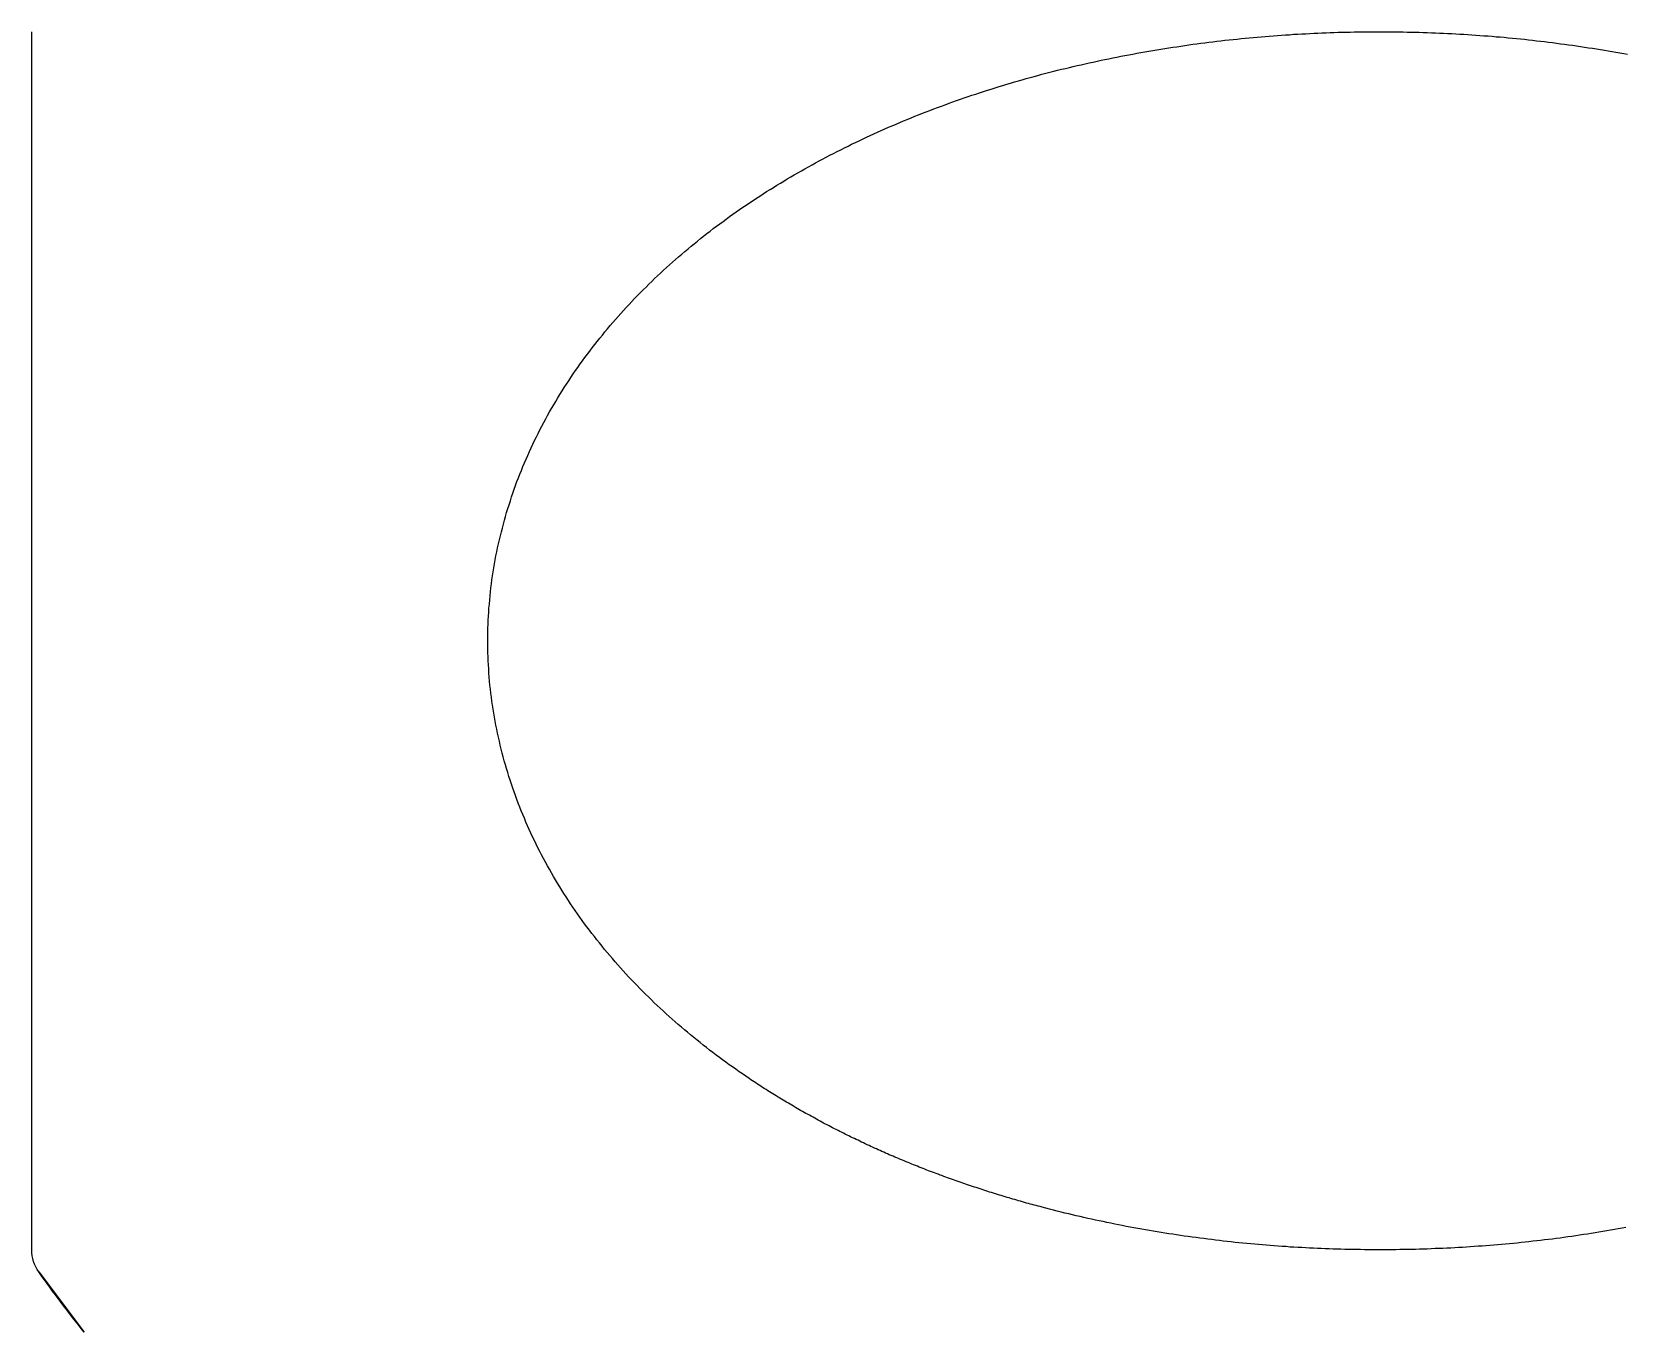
# Model space of a CAD drawing. Header units: millimetres. Extents: x 2213 to 82676, y 1050 to 28650.
# Drawn here: x 20292.58 to 20305.31, y 10325.75 to 10336.16 of the extents above; entities that cross this region are included whole.
import ezdxf

# ---------------------------------------------------------------- set-up
doc = ezdxf.new("R2010")
doc.units = ezdxf.units.MM
doc.header["$LTSCALE"] = 200
doc.linetypes.add('DASHED', pattern=[0.75, 0.5, -0.25])
doc.layers.add('A-FIX', color=5, linetype='Continuous')

# ---------------------------------------------------------------- blocks, each defined once
blk = doc.blocks.new('A$C657279D5')
at = {"linetype": 'Continuous'}
for p, q in [((-93.442524, 739.04695), (-93.442524, 748.793758)), ((-93.498432, 738.870003), (-93.861755, 738.388484))]:
    blk.add_line(p, q, dxfattribs=at)
at = {"linetype": 'DASHED'}
for points in [[(-99.180307, 740.417292), (-99.153307, 740.436292), (-99.126307, 740.454292), (-99.100307, 740.472292), (-99.073307, 740.491292), (-99.047307, 740.510292), (-99.020307, 740.528292), (-98.994307, 740.547292), (-98.968307, 740.567292), (-98.942307, 740.586292), (-98.916307, 740.605292), (-98.890307, 740.625292), (-98.864307, 740.645292), (-98.839307, 740.665292), (-98.813307, 740.685292), (-98.788307, 740.705292), (-98.763307, 740.725292), (-98.737307, 740.745292), (-98.712307, 740.766292), (-98.687307, 740.787292), (-98.663307, 740.808292), (-98.638307, 740.829292), (-98.613307, 740.850292), (-98.589307, 740.871292), (-98.565307, 740.893292), (-98.540307, 740.914292), (-98.516307, 740.936292), (-98.492307, 740.958292), (-98.469307, 740.980292), (-98.445307, 741.002292), (-98.421307, 741.024292), (-98.398307, 741.047292), (-98.375307, 741.070292), (-98.352307, 741.092292), (-98.329307, 741.115292), (-98.306307, 741.138292), (-98.283307, 741.162292), (-98.261307, 741.185292), (-98.238307, 741.208292), (-98.216307, 741.232292), (-98.194307, 741.256292), (-98.172307, 741.280292), (-98.151307, 741.304292), (-98.129307, 741.328292), (-98.108307, 741.352292), (-98.086307, 741.377292), (-98.065307, 741.402292), (-98.044307, 741.426292), (-98.024307, 741.451292), (-98.003307, 741.476292), (-97.983307, 741.502292), (-97.962307, 741.527292), (-97.942307, 741.553292), (-97.923307, 741.578292), (-97.903307, 741.604292), (-97.883307, 741.630292), (-97.864307, 741.656292), (-97.845307, 741.682292), (-97.826307, 741.709292), (-97.807307, 741.735292), (-97.789307, 741.762292), (-97.770307, 741.788292), (-97.752307, 741.815292), (-97.734307, 741.842292), (-97.717307, 741.870292), (-97.699307, 741.897292), (-97.682307, 741.924292), (-97.665307, 741.952292), (-97.648307, 741.980292), (-97.631307, 742.008292), (-97.615307, 742.035292), (-97.598307, 742.064292), (-97.582307, 742.092292), (-97.566307, 742.120292), (-97.551307, 742.149292), (-97.535307, 742.177292), (-97.520307, 742.206292), (-97.505307, 742.235292), (-97.491307, 742.264292), (-97.476307, 742.293292), (-97.462307, 742.322292), (-97.448307, 742.351292), (-97.434307, 742.381292), (-97.421307, 742.410292), (-97.408307, 742.440292), (-97.395307, 742.470292), (-97.382307, 742.500292), (-97.369307, 742.529292), (-97.357307, 742.560292), (-97.345307, 742.590292), (-97.333307, 742.620292), (-97.322307, 742.650292), (-97.311307, 742.681292), (-97.300307, 742.711292), (-97.289307, 742.742292), (-97.278307, 742.773292), (-97.268307, 742.804292), (-97.258307, 742.835292), (-97.249307, 742.866292), (-97.239307, 742.897292), (-97.230307, 742.928292), (-97.221307, 742.959292), (-97.213307, 742.991292), (-97.205307, 743.022292), (-97.197307, 743.054292), (-97.189307, 743.085292), (-97.182307, 743.117292), (-97.174307, 743.148292), (-97.167307, 743.180292), (-97.161307, 743.212292), (-97.155307, 743.244292), (-97.149307, 743.276292), (-97.143307, 743.308292), (-97.137307, 743.340292), (-97.132307, 743.372292), (-97.127307, 743.404292), (-97.123307, 743.436292), (-97.118307, 743.468292), (-97.114307, 743.501292), (-97.111307, 743.533292), (-97.107307, 743.565292), (-97.104307, 743.598292), (-97.101307, 743.630292), (-97.099307, 743.662292), (-97.097307, 743.695292), (-97.095307, 743.727292), (-97.093307, 743.760292), (-97.092307, 743.792292), (-97.091307, 743.825292), (-97.090307, 743.857292), (-97.090307, 743.890292), (-97.090307, 743.922292), (-97.090307, 743.955292), (-97.090307, 743.987292), (-97.091307, 744.020292), (-97.092307, 744.052292), (-97.093307, 744.085292), (-97.095307, 744.117292), (-97.097307, 744.149292), (-97.099307, 744.182292), (-97.102307, 744.214292), (-97.105307, 744.247292), (-97.108307, 744.279292), (-97.111307, 744.311292), (-97.115307, 744.344292), (-97.119307, 744.376292), (-97.123307, 744.408292), (-97.128307, 744.440292), (-97.133307, 744.472292), (-97.138307, 744.504292), (-97.143307, 744.537292), (-97.149307, 744.569292), (-97.155307, 744.600292), (-97.162307, 744.632292), (-97.168307, 744.664292), (-97.175307, 744.696292), (-97.182307, 744.728292), (-97.190307, 744.759292), (-97.198307, 744.791292), (-97.206307, 744.822292), (-97.214307, 744.854292), (-97.222307, 744.885292), (-97.231307, 744.916292), (-97.240307, 744.947292), (-97.250307, 744.978292), (-97.260307, 745.009292), (-97.270307, 745.040292), (-97.280307, 745.071292), (-97.290307, 745.102292), (-97.301307, 745.133292), (-97.312307, 745.163292), (-97.323307, 745.194292), (-97.335307, 745.224292), (-97.347307, 745.254292), (-97.359307, 745.284292), (-97.371307, 745.314292), (-97.384307, 745.344292), (-97.396307, 745.374292), (-97.409307, 745.404292), (-97.423307, 745.434292), (-97.436307, 745.463292), (-97.450307, 745.493292), (-97.464307, 745.522292), (-97.478307, 745.551292), (-97.493307, 745.580292), (-97.507307, 745.609292), (-97.522307, 745.638292), (-97.537307, 745.667292), (-97.553307, 745.695292), (-97.568307, 745.724292), (-97.584307, 745.752292), (-97.600307, 745.780292), (-97.617307, 745.808292), (-97.633307, 745.836292), (-97.650307, 745.864292), (-97.667307, 745.892292), (-97.684307, 745.919292), (-97.701307, 745.947292), (-97.719307, 745.974292), (-97.737307, 746.001292), (-97.755307, 746.028292), (-97.773307, 746.055292), (-97.791307, 746.082292), (-97.810307, 746.108292), (-97.828307, 746.135292), (-97.847307, 746.161292), (-97.867307, 746.187292), (-97.886307, 746.214292), (-97.905307, 746.239292), (-97.925307, 746.265292), (-97.945307, 746.291292), (-97.965307, 746.316292), (-97.985307, 746.342292), (-98.006307, 746.367292), (-98.026307, 746.392292), (-98.047307, 746.417292), (-98.068307, 746.442292), (-98.089307, 746.466292), (-98.110307, 746.491292), (-98.132307, 746.515292), (-98.153307, 746.539292), (-98.175307, 746.564292), (-98.197307, 746.587292), (-98.219307, 746.611292), (-98.241307, 746.635292), (-98.264307, 746.658292), (-98.286307, 746.682292), (-98.309307, 746.705292), (-98.332307, 746.728292), (-98.355307, 746.751292), (-98.378307, 746.773292), (-98.401307, 746.796292), (-98.424307, 746.819292), (-98.448307, 746.841292), (-98.472307, 746.863292), (-98.495307, 746.885292), (-98.519307, 746.907292), (-98.543307, 746.929292), (-98.568307, 746.950292), (-98.592307, 746.972292), (-98.616307, 746.993292), (-98.641307, 747.014292), (-98.666307, 747.035292), (-98.691307, 747.056292), (-98.715307, 747.077292), (-98.741307, 747.097292), (-98.766307, 747.118292), (-98.791307, 747.138292), (-98.816307, 747.158292), (-98.842307, 747.178292), (-98.868307, 747.198292), (-98.893307, 747.218292), (-98.919307, 747.237292), (-98.945307, 747.257292), (-98.971307, 747.276292), (-98.997307, 747.295292), (-99.024307, 747.314292), (-99.050307, 747.333292), (-99.077307, 747.352292), (-99.103307, 747.370292), (-99.130307, 747.389292), (-99.157307, 747.407292), (-99.184307, 747.425292), (-99.211307, 747.443292), (-99.238307, 747.461292), (-99.265307, 747.479292), (-99.292307, 747.496292), (-99.319307, 747.514292), (-99.347307, 747.531292), (-99.374307, 747.548292), (-99.402307, 747.566292), (-99.430307, 747.582292), (-99.457307, 747.599292), (-99.485307, 747.616292), (-99.513307, 747.632292), (-99.541307, 747.649292), (-99.569307, 747.665292), (-99.598307, 747.681292), (-99.626307, 747.697292), (-99.654307, 747.713292), (-99.683307, 747.729292), (-99.711307, 747.744292), (-99.740307, 747.760292), (-99.768307, 747.775292), (-99.797307, 747.790292), (-99.826307, 747.805292), (-99.855307, 747.820292), (-99.884307, 747.835292), (-99.913307, 747.850292), (-99.942307, 747.864292), (-99.971307, 747.879292), (-100.000307, 747.893292), (-100.030307, 747.907292), (-100.059307, 747.921292), (-100.088307, 747.935292), (-100.118307, 747.949292), (-100.147307, 747.963292), (-100.177307, 747.976292), (-100.206307, 747.990292), (-100.236307, 748.003292), (-100.266307, 748.016292), (-100.296307, 748.029292), (-100.325307, 748.042292), (-100.355307, 748.055292), (-100.385307, 748.068292), (-100.415307, 748.080292), (-100.445307, 748.092292), (-100.475307, 748.105292), (-100.506307, 748.117292), (-100.536307, 748.129292), (-100.566307, 748.141292), (-100.596307, 748.153292), (-100.626307, 748.164292), (-100.657307, 748.176292), (-100.687307, 748.187292), (-100.718307, 748.199292), (-100.748307, 748.210292), (-100.779307, 748.221292), (-100.809307, 748.232292), (-100.840307, 748.243292), (-100.870307, 748.254292), (-100.901307, 748.264292), (-100.932307, 748.275292), (-100.962307, 748.285292), (-100.993307, 748.295292), (-101.024307, 748.306292), (-101.055307, 748.316292), (-101.086307, 748.326292), (-101.117307, 748.335292), (-101.148307, 748.345292), (-101.179307, 748.355292), (-101.210307, 748.364292), (-101.241307, 748.373292), (-101.272307, 748.383292), (-101.303307, 748.392292), (-101.334307, 748.401292), (-101.365307, 748.410292), (-101.396307, 748.419292), (-101.428307, 748.427292), (-101.459307, 748.436292), (-101.490307, 748.444292), (-101.522307, 748.453292), (-101.553307, 748.461292), (-101.584307, 748.469292), (-101.616307, 748.477292), (-101.647307, 748.485292), (-101.679307, 748.493292), (-101.710307, 748.500292), (-101.742307, 748.508292), (-101.773307, 748.516292), (-101.805307, 748.523292), (-101.836307, 748.530292), (-101.868307, 748.537292), (-101.900307, 748.544292), (-101.931307, 748.551292), (-101.963307, 748.558292), (-101.995307, 748.565292), (-102.026307, 748.572292), (-102.058307, 748.578292), (-102.090307, 748.585292), (-102.122307, 748.591292), (-102.154307, 748.597292), (-102.185307, 748.603292), (-102.217307, 748.610292), (-102.249307, 748.615292), (-102.281307, 748.621292), (-102.313307, 748.627292), (-102.345307, 748.633292), (-102.377307, 748.638292), (-102.409307, 748.644292), (-102.441307, 748.649292), (-102.473307, 748.654292), (-102.505307, 748.659292), (-102.537307, 748.664292), (-102.569307, 748.669292), (-102.601307, 748.674292), (-102.633307, 748.679292), (-102.665307, 748.684292), (-102.697307, 748.688292), (-102.729307, 748.693292), (-102.761307, 748.697292), (-102.793307, 748.701292), (-102.826307, 748.705292), (-102.858307, 748.710292), (-102.890307, 748.714292), (-102.922307, 748.717292), (-102.954307, 748.721292), (-102.986307, 748.725292), (-103.019307, 748.728292), (-103.051307, 748.732292), (-103.083307, 748.735292), (-103.115307, 748.739292), (-103.148307, 748.742292), (-103.180307, 748.745292), (-103.212307, 748.748292), (-103.244307, 748.751292), (-103.277307, 748.754292), (-103.309307, 748.756292), (-103.341307, 748.759292), (-103.374307, 748.761292), (-103.406307, 748.764292), (-103.438307, 748.766292), (-103.471307, 748.768292), (-103.503307, 748.770292), (-103.535307, 748.773292), (-103.568307, 748.774292), (-103.600307, 748.776292), (-103.633307, 748.778292), (-103.665307, 748.780292), (-103.697307, 748.781292), (-103.730307, 748.783292), (-103.762307, 748.784292), (-103.795307, 748.785292), (-103.827307, 748.787292), (-103.859307, 748.788292), (-103.892307, 748.789292), (-103.924307, 748.790292), (-103.957307, 748.790292), (-103.989307, 748.791292), (-104.021307, 748.792292), (-104.054307, 748.792292), (-104.086307, 748.793292), (-104.119307, 748.793292), (-104.151307, 748.793292), (-104.184307, 748.793292), (-104.216307, 748.793292), (-104.248307, 748.793292), (-104.281307, 748.793292), (-104.313307, 748.793292), (-104.346307, 748.793292), (-104.378307, 748.792292), (-104.411307, 748.792292), (-104.443307, 748.791292), (-104.475307, 748.791292), (-104.508307, 748.790292), (-104.540307, 748.789292), (-104.573307, 748.788292), (-104.605307, 748.787292), (-104.638307, 748.786292), (-104.670307, 748.785292), (-104.702307, 748.783292), (-104.735307, 748.782292), (-104.767307, 748.780292), (-104.800307, 748.779292), (-104.832307, 748.777292), (-104.864307, 748.775292), (-104.897307, 748.773292), (-104.929307, 748.771292), (-104.961307, 748.769292), (-104.994307, 748.767292), (-105.026307, 748.764292), (-105.058307, 748.762292), (-105.091307, 748.760292), (-105.123307, 748.757292), (-105.155307, 748.754292), (-105.188307, 748.752292), (-105.220307, 748.749292), (-105.252307, 748.746292), (-105.285307, 748.743292), (-105.317307, 748.739292), (-105.349307, 748.736292), (-105.381307, 748.733292), (-105.414307, 748.729292), (-105.446307, 748.726292), (-105.478307, 748.722292), (-105.510307, 748.718292), (-105.542307, 748.715292), (-105.575307, 748.711292), (-105.607307, 748.707292), (-105.639307, 748.703292), (-105.671307, 748.698292), (-105.703307, 748.694292), (-105.735307, 748.690292), (-105.767307, 748.685292), (-105.799307, 748.680292), (-105.831307, 748.676292), (-105.863307, 748.671292), (-105.895307, 748.666292), (-105.927307, 748.661292), (-105.959307, 748.656292)], [(-105.959307, 748.656292), (-105.990307, 748.651292), (-106.021307, 748.646292), (-106.052307, 748.640292), (-106.083307, 748.635292), (-106.114307, 748.630292), (-106.145307, 748.624292), (-106.176307, 748.619292), (-106.207307, 748.613292)], [(-106.194307, 739.225292), (-106.163307, 739.219292), (-106.132307, 739.214292), (-106.101307, 739.208292), (-106.070307, 739.203292), (-106.040307, 739.198292), (-106.009307, 739.192292), (-105.978307, 739.187292), (-105.947307, 739.182292), (-105.916307, 739.177292), (-105.885307, 739.172292), (-105.854307, 739.168292), (-105.823307, 739.163292), (-105.792307, 739.159292), (-105.760307, 739.154292), (-105.729307, 739.150292), (-105.698307, 739.145292), (-105.667307, 739.141292), (-105.636307, 739.137292), (-105.605307, 739.133292), (-105.574307, 739.129292), (-105.543307, 739.126292), (-105.511307, 739.122292), (-105.480307, 739.118292), (-105.449307, 739.115292), (-105.418307, 739.111292), (-105.387307, 739.108292), (-105.356307, 739.105292), (-105.324307, 739.101292), (-105.293307, 739.098292), (-105.262307, 739.095292), (-105.231307, 739.092292), (-105.199307, 739.090292), (-105.168307, 739.087292), (-105.137307, 739.084292), (-105.106307, 739.082292), (-105.074307, 739.079292), (-105.043307, 739.077292), (-105.012307, 739.075292), (-104.980307, 739.073292), (-104.949307, 739.070292), (-104.918307, 739.068292), (-104.887307, 739.066292), (-104.855307, 739.065292), (-104.824307, 739.063292), (-104.793307, 739.061292), (-104.761307, 739.060292), (-104.730307, 739.058292), (-104.699307, 739.057292), (-104.667307, 739.056292), (-104.636307, 739.054292), (-104.605307, 739.053292), (-104.573307, 739.052292), (-104.542307, 739.051292), (-104.511307, 739.050292), (-104.479307, 739.050292), (-104.448307, 739.049292), (-104.416307, 739.048292), (-104.385307, 739.048292), (-104.354307, 739.047292), (-104.322307, 739.047292), (-104.291307, 739.047292), (-104.260307, 739.047292), (-104.228307, 739.047292), (-104.197307, 739.047292), (-104.165307, 739.047292), (-104.134307, 739.047292), (-104.103307, 739.047292), (-104.071307, 739.048292), (-104.040307, 739.048292), (-104.008307, 739.049292), (-103.977307, 739.049292), (-103.946307, 739.050292), (-103.914307, 739.051292), (-103.883307, 739.052292), (-103.851307, 739.053292), (-103.820307, 739.054292), (-103.789307, 739.055292), (-103.757307, 739.056292), (-103.726307, 739.058292), (-103.694307, 739.059292), (-103.663307, 739.061292), (-103.632307, 739.062292), (-103.600307, 739.064292), (-103.569307, 739.066292), (-103.537307, 739.068292), (-103.506307, 739.069292), (-103.475307, 739.072292), (-103.443307, 739.074292), (-103.412307, 739.076292), (-103.380307, 739.078292), (-103.349307, 739.081292), (-103.318307, 739.083292), (-103.286307, 739.086292), (-103.255307, 739.088292), (-103.224307, 739.091292), (-103.192307, 739.094292), (-103.161307, 739.097292), (-103.130307, 739.100292), (-103.098307, 739.103292), (-103.067307, 739.106292), (-103.036307, 739.110292), (-103.005307, 739.113292), (-102.973307, 739.117292), (-102.942307, 739.120292), (-102.911307, 739.124292), (-102.880307, 739.128292), (-102.848307, 739.132292), (-102.817307, 739.136292), (-102.786307, 739.140292), (-102.755307, 739.144292), (-102.724307, 739.148292), (-102.692307, 739.152292), (-102.661307, 739.157292), (-102.630307, 739.161292), (-102.599307, 739.166292), (-102.568307, 739.171292), (-102.537307, 739.175292), (-102.506307, 739.180292), (-102.475307, 739.185292), (-102.444307, 739.190292), (-102.413307, 739.196292), (-102.382307, 739.201292), (-102.351307, 739.206292), (-102.320307, 739.212292), (-102.289307, 739.217292), (-102.258307, 739.223292), (-102.227307, 739.229292), (-102.196307, 739.234292), (-102.165307, 739.240292), (-102.134307, 739.246292), (-102.104307, 739.253292), (-102.073307, 739.259292), (-102.042307, 739.265292), (-102.011307, 739.272292), (-101.981307, 739.278292), (-101.950307, 739.285292), (-101.919307, 739.291292), (-101.889307, 739.298292), (-101.858307, 739.305292), (-101.827307, 739.312292), (-101.797307, 739.319292), (-101.766307, 739.326292), (-101.736307, 739.334292), (-101.705307, 739.341292), (-101.675307, 739.349292), (-101.644307, 739.356292), (-101.614307, 739.364292), (-101.583307, 739.372292), (-101.553307, 739.380292), (-101.523307, 739.388292)], [(-101.523307, 739.388292), (-101.507307, 739.392292), (-101.492307, 739.396292), (-101.476307, 739.400292), (-101.460307, 739.404292), (-101.445307, 739.408292), (-101.429307, 739.413292), (-101.414307, 739.417292), (-101.398307, 739.421292), (-101.383307, 739.426292), (-101.367307, 739.430292), (-101.352307, 739.435292), (-101.336307, 739.439292), (-101.321307, 739.443292), (-101.305307, 739.448292), (-101.290307, 739.452292), (-101.274307, 739.457292), (-101.259307, 739.462292), (-101.243307, 739.466292), (-101.228307, 739.471292), (-101.212307, 739.475292), (-101.197307, 739.480292), (-101.182307, 739.485292), (-101.166307, 739.490292), (-101.151307, 739.494292), (-101.135307, 739.499292), (-101.120307, 739.504292), (-101.104307, 739.509292), (-101.089307, 739.514292), (-101.074307, 739.519292), (-101.058307, 739.524292), (-101.043307, 739.529292), (-101.028307, 739.534292), (-101.012307, 739.539292), (-100.997307, 739.544292), (-100.982307, 739.549292), (-100.966307, 739.554292), (-100.951307, 739.559292), (-100.936307, 739.564292), (-100.920307, 739.569292), (-100.905307, 739.575292), (-100.890307, 739.580292), (-100.875307, 739.585292), (-100.859307, 739.591292), (-100.844307, 739.596292), (-100.829307, 739.601292), (-100.814307, 739.607292), (-100.798307, 739.612292), (-100.783307, 739.618292), (-100.768307, 739.623292), (-100.753307, 739.629292), (-100.737307, 739.634292), (-100.722307, 739.640292), (-100.707307, 739.645292), (-100.692307, 739.651292), (-100.677307, 739.657292), (-100.662307, 739.662292), (-100.646307, 739.668292), (-100.631307, 739.674292), (-100.616307, 739.680292), (-100.601307, 739.685292), (-100.586307, 739.691292), (-100.571307, 739.697292), (-100.556307, 739.703292), (-100.541307, 739.709292), (-100.526307, 739.715292), (-100.511307, 739.721292), (-100.496307, 739.727292), (-100.481307, 739.733292), (-100.466307, 739.739292), (-100.451307, 739.745292), (-100.436307, 739.752292), (-100.421307, 739.758292), (-100.406307, 739.764292), (-100.391307, 739.770292), (-100.376307, 739.777292), (-100.361307, 739.783292), (-100.346307, 739.789292), (-100.331307, 739.796292), (-100.316307, 739.802292), (-100.301307, 739.808292), (-100.287307, 739.815292), (-100.272307, 739.821292), (-100.257307, 739.828292), (-100.242307, 739.834292), (-100.227307, 739.841292), (-100.212307, 739.848292), (-100.198307, 739.854292), (-100.183307, 739.861292), (-100.168307, 739.868292), (-100.153307, 739.874292), (-100.139307, 739.881292), (-100.124307, 739.888292), (-100.109307, 739.895292), (-100.095307, 739.902292), (-100.080307, 739.909292), (-100.065307, 739.916292), (-100.051307, 739.923292), (-100.036307, 739.930292), (-100.022307, 739.937292), (-100.007307, 739.944292), (-99.992307, 739.951292), (-99.978307, 739.958292), (-99.963307, 739.965292), (-99.949307, 739.972292), (-99.934307, 739.979292), (-99.920307, 739.987292), (-99.905307, 739.994292), (-99.891307, 740.001292), (-99.877307, 740.009292), (-99.862307, 740.016292), (-99.848307, 740.023292), (-99.833307, 740.031292), (-99.819307, 740.038292), (-99.805307, 740.046292), (-99.790307, 740.053292), (-99.776307, 740.061292), (-99.762307, 740.069292), (-99.747307, 740.076292), (-99.733307, 740.084292), (-99.719307, 740.092292), (-99.705307, 740.099292), (-99.691307, 740.107292), (-99.676307, 740.115292), (-99.662307, 740.123292), (-99.648307, 740.131292), (-99.634307, 740.138292), (-99.620307, 740.146292), (-99.606307, 740.154292), (-99.592307, 740.162292), (-99.578307, 740.170292), (-99.564307, 740.178292), (-99.550307, 740.186292), (-99.536307, 740.195292), (-99.522307, 740.203292), (-99.508307, 740.211292), (-99.494307, 740.219292), (-99.480307, 740.227292), (-99.466307, 740.236292), (-99.452307, 740.244292), (-99.438307, 740.252292), (-99.425307, 740.261292), (-99.411307, 740.269292), (-99.397307, 740.278292), (-99.383307, 740.286292), (-99.370307, 740.295292), (-99.356307, 740.303292), (-99.342307, 740.312292), (-99.329307, 740.320292), (-99.315307, 740.329292), (-99.301307, 740.338292), (-99.288307, 740.346292), (-99.274307, 740.355292), (-99.261307, 740.364292), (-99.247307, 740.373292), (-99.234307, 740.382292), (-99.220307, 740.391292), (-99.207307, 740.400292), (-99.193307, 740.408292), (-99.180307, 740.417292)]]:
    blk.add_lwpolyline(points, dxfattribs=at)
at = {"linetype": 'Continuous'}
for centre, radius, start, end in [((-93.750488, 739.046949), 0.307965, 324.93081, 0.000233), ((-100.692524, 743.920354), 8.789823, 320.997856, 324.930619)]:
    blk.add_arc(centre, radius, start, end, dxfattribs=at)

msp = doc.modelspace()

# ---------------------------------------------------------------- block references
at = {"layer": 'A-FIX', "xscale": -1}
msp.add_blockref('A$C657279D5', (20199.133, 9587.363), dxfattribs=at)

doc.saveas('drawing.dxf')
